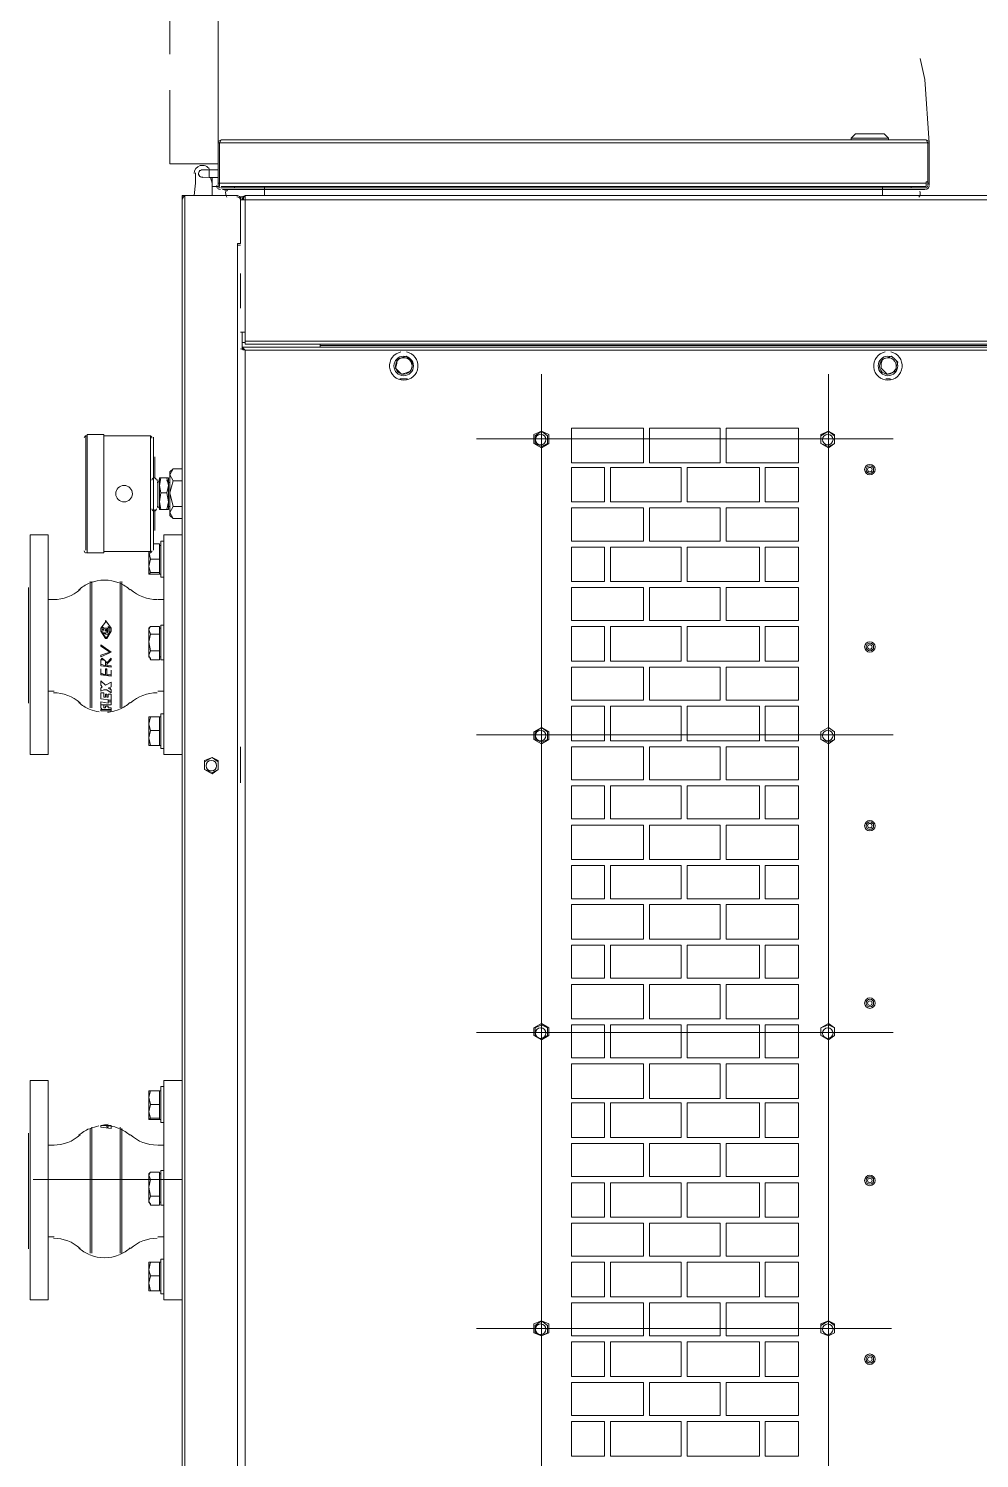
# Model space of a CAD drawing. Extents: x -3450 to 27857, y -1288 to 11880.
# Drawn here: x 25657.1 to 25737.2, y 198.5 to 319.1 of the extents above; entities that cross this region are included whole.
import ezdxf

# ---------------------------------------------------------------- set-up
doc = ezdxf.new("R2010")
doc.units = 0
doc.layers.add('188K-SM-03-F20-MECH-EQ-Y2257103$0$M-EQPM-AD', color=5, linetype='Continuous')

# ---------------------------------------------------------------- blocks, each defined once
blk = doc.blocks.new('188K-SM-03-F20-MECH-EQ-Y2257103$0$A$C9ea2c5c3')
at = {"lineweight": 13}
for points in [[(1231.8, 1703.7), (1231.8, 50.7), (1231.8, 48.1), (1230.6, 48.1), (1231.8, 50.7), (1231.8, 46.9), (1229.3, 46.9), (1185, 46.9), (1182.4, 48.1), (1182.4, 50.7), (1181.2, 50.7), (1178.6, 50.7), (1178.6, 46.9), (1181.2, 48.1)], [(1229.3, 46.9), (1229.3, 1706.2)], [(1185, 1665.7), (1185, 88.7)], [(687.2, 1556.7), (687.2, 291.3)], [(929.1, 1556.7), (929.1, 300.2)], [(687.2, 1056.4), (687.2, 947.5)], [(929.1, 1056.4), (929.1, 947.5)], [(881, 1001.9), (634, 1001.9)], [(983.6, 1001.9), (874.6, 1001.9)], [(1231.8, 977.9), (1247, 977.9), (1247, 792.9), (1231.8, 792.9)], [(1359.8, 977.9), (1359.8, 977.9)], [(1247, 972.8), (1249.6, 972.8), (1249.6, 943.7), (1247, 943.7)], [(1249.6, 970.3), (1250.8, 970.3), (1258.4, 970.3)], [(1250.8, 970.3), (1258.4, 970.3)], [(1250.8, 963.9), (1250.8, 970.3)], [(1250.8, 970.3), (1250.8, 970.3)], [(1259.7, 963.9), (1258.4, 970.3)], [(1258.4, 970.3), (1259.7, 970.3)], [(1259.7, 970.3), (1258.4, 970.3)], [(1259.7, 963.9), (1259.7, 970.3)], [(1259.7, 970.3), (1259.7, 970.3)], [(1259.7, 970.3), (1259.7, 970.3)], [(1250.8, 957.6), (1250.8, 963.9)], [(1250.8, 957.6), (1258.4, 957.6)], [(1258.4, 946.2), (1250.8, 946.2), (1250.8, 952.5), (1250.8, 957.6)], [(1249.6, 946.2), (1250.8, 946.2)], [(1259.7, 946.2), (1259.7, 946.2)], [(1282.5, 938.6), (1282.5, 833.5)], [(1283.8, 938.6), (1283.8, 832.2)], [(1283.8, 938.6), (1283.8, 938.6)], [(1307.8, 832.2), (1307.8, 938.6)], [(1307.8, 938.6), (1307.8, 938.6)], [(1359.8, 936.1), (1359.8, 936.1)], [(1359.8, 934.8), (1359.8, 934.8)], [(1359.8, 934.8), (1359.8, 934.8)], [(1361, 934.8), (1361, 837.3)], [(1252.1, 924.7), (1247, 924.7)], [(1344.6, 924.7), (1339.5, 924.7)], [(1231.8, 862.6), (1231.8, 912)], [(1231.8, 912), (1231.8, 912)], [(1247, 898.1), (1249.6, 898.1), (1249.6, 868.9), (1247, 868.9)], [(1249.6, 895.5), (1250.8, 895.5)], [(1250.8, 890.5), (1250.8, 894.3), (1250.8, 898.1), (1258.4, 898.1)], [(1259.7, 894.3), (1258.4, 898.1)], [(1258.4, 898.1), (1258.4, 896.8)], [(1259.7, 895.5), (1258.4, 896.8)], [(1259.7, 894.3), (1259.7, 895.5)], [(1250.8, 876.5), (1250.8, 882.9), (1250.8, 890.5), (1258.4, 890.5)], [(1231.8, 876.5), (1357.2, 876.5)], [(1249.6, 871.5), (1250.8, 871.5)], [(1258.4, 870.2), (1250.8, 870.2), (1250.8, 872.7), (1250.8, 876.5), (1258.4, 876.5)], [(1231.8, 862.6), (1231.8, 862.6)], [(1252.1, 847.4), (1247, 847.4)], [(1344.6, 847.4), (1339.5, 847.4)], [(1283.8, 833.5), (1283.8, 833.5)], [(1291.4, 833.5), (1291.4, 830.9), (1300.2, 830.9), (1300.2, 832.2), (1291.4, 833.5), (1300.2, 832.2)], [(1291.4, 833.5), (1291.4, 833.5)], [(1293.9, 830.9), (1293.9, 832.2), (1295.2, 832.2), (1295.2, 830.9), (1296.4, 830.9), (1297.7, 830.9)], [(1300.2, 832.2), (1300.2, 832.2)], [(1307.8, 833.5), (1307.8, 833.5)], [(1359.8, 837.3), (1359.8, 837.3)], [(1359.8, 837.3), (1359.8, 837.3)], [(1359.8, 836), (1359.8, 836)], [(1247, 828.4), (1249.6, 828.4), (1249.6, 798), (1247, 798)], [(1249.6, 825.9), (1250.8, 825.9)], [(1259.7, 825.9), (1258.4, 825.9), (1250.8, 825.9), (1250.8, 824.6), (1250.8, 819.5), (1250.8, 813.2)], [(1250.8, 825.9), (1250.8, 825.9)], [(1250.8, 824.6), (1258.4, 824.6)], [(1259.7, 825.9), (1259.7, 825.9)], [(1259.7, 825.9), (1259.7, 825.9)], [(1293.9, 829.7), (1300.2, 830.9), (1297.7, 830.9), (1293.9, 830.9), (1291.4, 830.9)], [(1291.4, 830.9), (1291.4, 830.9)], [(1291.4, 830.9), (1291.4, 830.9)], [(1293.9, 829.7), (1293.9, 829.7)], [(1293.9, 829.7), (1293.9, 829.7)], [(1296.4, 830.9), (1296.4, 830.9)], [(1297.7, 830.9), (1297.7, 830.9)], [(1300.2, 830.9), (1300.2, 830.9)], [(1258.4, 813.2), (1250.8, 813.2), (1250.8, 806.9), (1250.8, 801.8), (1258.4, 801.8)], [(687.2, 806.9), (687.2, 696.7)], [(929.1, 806.9), (929.1, 696.7)], [(1249.6, 801.8), (1250.8, 801.8)], [(1259.7, 801.8), (1259.7, 801.8)], [(1359.8, 792.9), (1359.8, 792.9)], [(882.2, 752.4), (632.7, 752.4)], [(983.6, 752.4), (873.4, 752.4)], [(687.2, 557.3), (687.2, 447.1)], [(929.1, 557.3), (929.1, 447.1)], [(1182.4, 542.1), (1182.4, 542.1)], [(1182.4, 511.7), (1182.4, 511.7)], [(1231.8, 518.1), (1247, 518.1), (1247, 333.1), (1231.8, 333.1)], [(1247, 513), (1249.6, 513), (1249.6, 483.9), (1247, 483.9)], [(1250.8, 497.8), (1250.8, 504.1), (1250.8, 510.5), (1249.6, 510.5)], [(1259.7, 510.5), (1258.4, 510.5), (1250.8, 510.5), (1258.4, 510.5)], [(1250.8, 510.5), (1250.8, 510.5)], [(1250.8, 510.5), (1250.8, 510.5)], [(1259.7, 510.5), (1259.7, 510.5)], [(1259.7, 510.5), (1259.7, 510.5)], [(1359.8, 518.1), (1359.8, 518.1)], [(878.4, 501.6), (632.7, 501.6)], [(983.6, 501.6), (873.4, 501.6)], [(1258.4, 497.8), (1250.8, 497.8), (1250.8, 492.7), (1250.8, 486.4), (1258.4, 486.4)], [(1249.6, 486.4), (1250.8, 486.4)], [(1259.7, 486.4), (1259.7, 486.4)], [(1282.5, 478.8), (1282.5, 372.4)], [(1283.8, 478.8), (1283.8, 372.4)], [(1283.8, 478.8), (1283.8, 478.8)], [(1291.4, 480.1), (1291.4, 481.3), (1293.9, 481.3), (1291.4, 481.3), (1293.9, 481.3), (1291.4, 481.3), (1295.2, 481.3), (1299, 481.3), (1300.2, 481.3), (1300.2, 480.1)], [(1291.4, 481.3), (1291.4, 481.3)], [(1291.4, 481.3), (1291.4, 481.3)], [(1291.4, 481.3), (1291.4, 481.3)], [(1291.4, 481.3), (1291.4, 481.3)], [(1291.4, 473.7), (1291.4, 476.3), (1300.2, 476.3), (1300.2, 478.8), (1299, 480.1), (1291.4, 480.1), (1300.2, 480.1), (1291.4, 480.1), (1291.4, 478.8), (1293.9, 478.8), (1291.4, 478.8)], [(1291.4, 480.1), (1291.4, 480.1)], [(1291.4, 478.8), (1291.4, 478.8)], [(1300.2, 466.1), (1300.2, 471.2), (1291.4, 472.5), (1291.4, 473.7), (1293.9, 473.7), (1293.9, 475), (1300.2, 473.7), (1293.9, 475)], [(1293.9, 473.7), (1293.9, 472.5), (1291.4, 472.5), (1291.4, 467.4), (1293.9, 467.4), (1291.4, 467.4)], [(1293.9, 481.3), (1293.9, 481.3)], [(1293.9, 481.3), (1293.9, 481.3)], [(1300.2, 481.3), (1293.9, 481.3)], [(1293.9, 481.3), (1293.9, 481.3)], [(1293.9, 478.8), (1293.9, 477.5), (1296.4, 477.5), (1296.4, 478.8), (1297.7, 478.8), (1296.4, 478.8)], [(1296.4, 477.5), (1293.9, 477.5)], [(1293.9, 477.5), (1293.9, 477.5)], [(1296.4, 481.3), (1296.4, 481.3)], [(1296.4, 481.3), (1296.4, 481.3)], [(1297.7, 481.3), (1296.4, 481.3)], [(1296.4, 477.5), (1296.4, 477.5)], [(1297.7, 481.3), (1297.7, 481.3)], [(1297.7, 481.3), (1297.7, 481.3)], [(1297.7, 477.5), (1297.7, 478.8), (1297.7, 476.3), (1300.2, 476.3), (1297.7, 476.3)], [(1297.7, 478.8), (1297.7, 478.8)], [(1297.7, 478.8), (1297.7, 478.8)], [(1297.7, 476.3), (1297.7, 476.3)], [(1300.2, 481.3), (1300.2, 481.3)], [(1300.2, 481.3), (1300.2, 481.3)], [(1300.2, 480.1), (1300.2, 480.1)], [(1300.2, 478.8), (1300.2, 478.8)], [(1300.2, 478.8), (1300.2, 478.8)], [(1300.2, 476.3), (1300.2, 476.3)], [(1300.2, 473.7), (1300.2, 476.3)], [(1300.2, 473.7), (1300.2, 473.7)], [(1307.8, 372.4), (1307.8, 478.8)], [(1307.8, 478.8), (1307.8, 478.8)], [(1309.1, 372.4), (1309.1, 478.8)], [(1359.8, 476.3), (1359.8, 476.3)], [(1359.8, 475), (1359.8, 475)], [(1359.8, 475), (1359.8, 475)], [(1361, 475), (1361, 377.5)], [(1252.1, 464.9), (1247, 464.9)], [(1291.4, 467.4), (1291.4, 467.4)], [(1291.4, 463.6), (1292.6, 462.3)], [(1291.4, 463.6), (1291.4, 463.6)], [(1291.4, 457.3), (1296.4, 459.8), (1300.2, 456)], [(1293.9, 467.4), (1293.9, 469.9), (1295.2, 469.9), (1295.2, 467.4), (1296.4, 467.4), (1295.2, 467.4)], [(1295.2, 469.9), (1293.9, 469.9)], [(1293.9, 467.4), (1293.9, 467.4)], [(1295.2, 467.4), (1295.2, 467.4)], [(1296.4, 467.4), (1296.4, 469.9), (1297.7, 469.9), (1297.7, 466.1), (1300.2, 466.1), (1297.7, 466.1)], [(1297.7, 469.9), (1296.4, 469.9)], [(1296.4, 467.4), (1296.4, 467.4)], [(1296.4, 459.8), (1296.4, 459.8)], [(1297.7, 466.1), (1297.7, 466.1)], [(1299, 461.1), (1300.2, 462.3)], [(1300.2, 466.1), (1300.2, 466.1)], [(1300.2, 462.3), (1300.2, 462.3)], [(1344.6, 464.9), (1339.5, 464.9)], [(1231.8, 452.2), (1231.8, 452.2)], [(1291.4, 457.3), (1291.4, 457.3)], [(1291.4, 450.9), (1291.4, 447.1), (1291.4, 452.2), (1300.2, 450.9), (1300.2, 445.9), (1300.2, 450.9), (1296.4, 450.9), (1300.2, 449.7)], [(1295.2, 450.9), (1291.4, 450.9), (1295.2, 450.9), (1295.2, 447.1)], [(1291.4, 447.1), (1291.4, 447.1)], [(1291.4, 447.1), (1291.4, 447.1)], [(1291.4, 447.1), (1291.4, 447.1)], [(1296.4, 450.9), (1296.4, 445.9), (1295.2, 445.9), (1295.2, 447.1), (1296.4, 445.9)], [(1300.2, 456), (1300.2, 456)], [(1247, 438.3), (1249.6, 438.3), (1249.6, 409.1), (1247, 409.1)], [(1249.6, 435.7), (1250.8, 435.7)], [(1258.4, 430.7), (1250.8, 430.7), (1250.8, 434.5), (1250.8, 438.3), (1258.4, 438.3)], [(1291.4, 443.3), (1291.4, 443.3)], [(1295.2, 443.3), (1291.4, 443.3)], [(1300.2, 440.8), (1300.2, 442.1), (1296.4, 443.3), (1296.4, 442.1), (1296.4, 439.5), (1297.7, 438.3), (1299, 438.3), (1300.2, 438.3), (1300.2, 440.8), (1300.2, 439.5), (1300.2, 438.3), (1299, 437), (1296.4, 439.5), (1295.2, 440.8), (1291.4, 437)], [(1291.4, 437), (1291.4, 437)], [(1300.2, 434.5), (1300.2, 435.7), (1291.4, 431.9), (1300.2, 425.6), (1291.4, 431.9)], [(1295.2, 440.8), (1295.2, 440.8)], [(1296.4, 445.9), (1296.4, 445.9)], [(1300.2, 442.1), (1296.4, 443.3)], [(1299, 437), (1299, 437)], [(1300.2, 445.9), (1300.2, 445.9)], [(1300.2, 445.9), (1300.2, 445.9)], [(1300.2, 445.9), (1300.2, 445.9)], [(1300.2, 445.9), (1300.2, 445.9)], [(1300.2, 440.8), (1300.2, 440.8)], [(1300.2, 434.5), (1300.2, 434.5)], [(1250.8, 430.7), (1250.8, 423.1), (1250.8, 416.7), (1250.8, 412.9), (1250.8, 410.4), (1258.4, 410.4)], [(1291.4, 431.9), (1291.4, 431.9)], [(1291.4, 431.9), (1291.4, 431.9)], [(1300.2, 425.6), (1300.2, 426.9), (1292.6, 431.9)], [(1249.6, 411.7), (1250.8, 411.7)], [(1250.8, 416.7), (1258.4, 416.7)], [(1291.4, 412.9), (1291.4, 412.9)], [(1291.4, 411.7), (1291.4, 411.7)], [(1297.7, 415.5), (1296.4, 415.5), (1296.4, 416.7), (1293.9, 416.7), (1292.6, 414.2), (1292.6, 412.9)], [(1297.7, 412.9), (1299, 412.9), (1299, 411.7), (1299, 410.4), (1297.7, 411.7), (1297.7, 412.9), (1297.7, 411.7), (1296.4, 411.7), (1295.2, 411.7), (1293.9, 412.9), (1295.2, 414.2), (1295.2, 415.5), (1293.9, 414.2), (1293.9, 412.9), (1293.9, 411.7), (1293.9, 410.4), (1292.6, 411.7), (1292.6, 412.9), (1292.6, 414.2), (1293.9, 416.7), (1296.4, 416.7), (1296.4, 415.5), (1297.7, 416.7), (1297.7, 415.5), (1299, 415.5), (1297.7, 416.7)], [(1292.6, 412.9), (1292.6, 412.9)], [(1295.2, 415.5), (1295.2, 414.2), (1293.9, 412.9), (1293.9, 411.7), (1293.9, 410.4)], [(1293.9, 412.9), (1293.9, 412.9)], [(1293.9, 412.9), (1293.9, 412.9)], [(1293.9, 412.9), (1293.9, 412.9)], [(1293.9, 411.7), (1293.9, 411.7)], [(1293.9, 410.4), (1293.9, 410.4)], [(1295.2, 419.3), (1295.2, 419.3)], [(1295.2, 415.5), (1295.2, 415.5)], [(1295.2, 414.2), (1295.2, 414.2)], [(1295.2, 412.9), (1295.2, 412.9)], [(1295.2, 412.9), (1295.2, 412.9)], [(1295.2, 412.9), (1296.4, 412.9)], [(1295.2, 411.7), (1295.2, 411.7)], [(1296.4, 420.5), (1296.4, 420.5)], [(1296.4, 420.5), (1296.4, 420.5)], [(1296.4, 419.3), (1296.4, 419.3)], [(1296.4, 416.7), (1296.4, 416.7)], [(1296.4, 415.5), (1296.4, 415.5)], [(1296.4, 414.2), (1296.4, 414.2)], [(1296.4, 412.9), (1296.4, 412.9)], [(1296.4, 412.9), (1296.4, 412.9)], [(1296.4, 411.7), (1296.4, 411.7)], [(1297.7, 414.2), (1297.7, 414.2)], [(1297.7, 411.7), (1297.7, 412.9), (1297.7, 414.2), (1297.7, 412.9), (1297.7, 414.2)], [(1297.7, 414.2), (1297.7, 414.2)], [(1297.7, 412.9), (1297.7, 412.9)], [(1297.7, 412.9), (1297.7, 412.9)], [(1297.7, 412.9), (1297.7, 412.9)], [(1297.7, 411.7), (1297.7, 411.7)], [(1299, 415.5), (1299, 415.5)], [(1299, 412.9), (1299, 412.9)], [(1299, 412.9), (1299, 412.9)], [(1299, 411.7), (1299, 411.7)], [(1300.2, 412.9), (1300.2, 412.9)], [(1300.2, 411.7), (1300.2, 411.7)], [(1231.8, 402.8), (1231.8, 402.8)], [(1295.2, 406.6), (1295.2, 406.6)], [(1295.2, 406.6), (1295.2, 406.6)], [(1296.4, 406.6), (1296.4, 406.6)], [(1296.4, 406.6), (1296.4, 406.6)], [(1252.1, 387.6), (1247, 387.6)], [(1344.6, 387.6), (1339.5, 387.6)], [(1359.8, 377.5), (1359.8, 377.5)], [(1359.8, 377.5), (1359.8, 377.5)], [(1359.8, 376.2), (1359.8, 376.2)], [(1247, 368.6), (1249.6, 368.6), (1249.6, 338.2), (1247, 338.2)], [(1249.6, 366.1), (1250.8, 366.1)], [(1250.8, 366.1), (1258.4, 366.1)], [(1250.8, 366.1), (1250.8, 366.1)], [(1250.8, 364.8), (1250.8, 366.1)], [(1258.4, 353.4), (1250.8, 353.4), (1250.8, 359.7), (1250.8, 364.8), (1258.4, 364.8)], [(1259.7, 366.1), (1258.4, 366.1)], [(1259.7, 366.1), (1259.7, 366.1)], [(1283.8, 372.4), (1283.8, 372.4)], [(1307.8, 372.4), (1307.8, 372.4)], [(1255.9, 340.7), (1250.8, 340.7), (1250.8, 347.1), (1250.8, 353.4)], [(1249.6, 342), (1250.8, 342)], [(1258.4, 347.1), (1258.4, 249.5)], [(1259.7, 347.1), (1259.7, 347.1)], [(1311.6, 248.3), (1311.6, 348.3)], [(1312.9, 345.8), (1312.9, 297.7), (1312.9, 249.5)], [(1312.9, 345.8), (1312.9, 345.8)], [(1312.9, 345.8), (1312.9, 345.8)], [(1254.6, 329.3), (1254.6, 329.3)], [(1254.6, 329.3), (1254.6, 329.3)], [(1359.8, 333.1), (1359.8, 333.1)], [(687.2, 307.8), (687.2, 197.6)], [(929.1, 307.8), (929.1, 197.6)], [(1255.9, 310.3), (1255.9, 310.3)], [(1255.9, 310.3), (1255.9, 310.3)], [(1312.9, 297.7), (1312.9, 297.7)], [(1255.9, 286.3), (1255.9, 286.3)], [(1255.9, 286.3), (1255.9, 286.3)], [(1254.6, 267.3), (1254.6, 267.3)], [(1254.6, 267.3), (1254.6, 267.3)], [(882.2, 252.1), (632.7, 252.1)], [(983.6, 252.1), (873.4, 252.1)], [(1312.9, 250.8), (1312.9, 250.8)], [(1312.9, 250.8), (1312.9, 250.8)], [(635.2, 202.7), (635.2, 201.4), (639, 201.4)], [(1041.8, 201.4), (1048.2, 201.4)], [(-186.8, 162.1), (-184.3, 162.1), (-184.3, 169.7), (-184.3, 172.3), (1178.6, 172.3), (1178.6, 169.7), (1178.6, 162.1), (1182.4, 162.1)], [(1178.6, 169.7), (-184.3, 169.7)], [(-119.7, 173.5), (1115.3, 173.5)], [(499.7, 176.1), (498.4, 176.1), (502.2, 177.3), (499.7, 176.1), (501, 176.1), (502.2, 177.3), (501, 174.8), (1181.2, 174.8)], [(1115.3, 174.8), (1115.3, 173.5), (1115.3, 172.3)], [(1179.9, 177.3), (1181.2, 176.1), (1181.2, 174.8), (1178.6, 177.3), (1181.2, 176.1), (1181.2, 171), (1178.6, 171)], [(1178.6, 177.3), (1181.2, 176.1), (1178.6, 177.3), (1182.4, 176.1)], [(1181.2, 176.1), (1181.2, 176.1)], [(1181.2, 176.1), (1181.2, 176.1)], [(1181.2, 171), (1181.2, 162.1)], [(-184.3, 162.1), (-184.3, 50.7), (1178.6, 50.7), (1178.6, 162.1)], [(1182.4, 141.9), (1182.4, 141.9)], [(1182.4, 112.7), (1182.4, 112.7)], [(1182.4, 88.7), (1183.7, 88.7), (1185, 88.7), (1185, 87.4), (1182.4, 87.4), (1182.4, 50.7)], [(1182.4, 88.7), (1182.4, 88.7)], [(1182.4, 87.4), (1183.7, 87.4)], [(1182.4, 87.4), (1182.4, 87.4)], [(1183.7, 87.4), (1183.7, 87.4)], [(1185, 88.7), (1185, 88.7)], [(1178.6, 46.9), (-184.3, 46.9), (-185.6, 48.1), (-186.8, 50.7), (-185.6, 50.7), (-184.3, 50.7), (-184.3, 46.9), (-191.9, 46.9), (-198.2, 46.9), (-236.2, 46.9), (-236.2, 55.7), (-238.8, 55.7), (-238.8, 54.5), (-238.8, 53.2), (-237.5, 50.7), (-236.2, 48.1)], [(1179.9, 50.7), (1179.9, 48.1), (1178.6, 48.1)], [(1181.2, 49.4), (1179.9, 49.4), (1181.2, 50.7), (1179.9, 49.4), (1181.2, 50.7), (1181.2, 48.1), (1182.4, 48.1)], [(1179.9, 50.7), (1181.2, 50.7)], [(1181.2, 50.7), (1181.2, 50.7)], [(1182.4, 50.7), (1182.4, 50.7)], [(1182.4, 50.7), (1182.4, 50.7)], [(603.6, 38), (603.6, 36.7), (602.3, 36.7), (602.3, 38)], [(602.3, 36.7), (602.3, 2.5), (603.6, 2.5), (604.8, 0), (602.3, 1.3), (602.3, 2.5)], [(1198.9, 40.5), (1187.5, 40.5), (1187.5, 39.3), (1198.9, 39.3), (604.8, 39.3), (604.8, 36.7), (604.8, 35.5), (603.6, 35.5), (603.6, 2.5), (603.6, 36.7)], [(604.8, 39.3), (617.5, 39.3), (617.5, 40.5), (604.8, 40.5)], [(1200.2, 36.7), (604.8, 36.7)], [(606.1, 41.8), (613.7, 41.8)], [(606.1, 40.5), (606.1, 40.5)], [(607.4, 39.3), (607.4, 39.3)], [(608.6, 41.8), (641.6, 41.8), (641.6, 46.9)], [(1196.4, 41.8), (1195.1, 41.8), (1162.2, 41.8), (641.6, 41.8), (609.9, 41.8), (608.6, 41.8)], [(608.6, 41.8), (608.6, 41.8)], [(612.4, 39.3), (612.4, 39.3)], [(613.7, 40.5), (613.7, 40.5)], [(613.7, 40.5), (641.6, 40.5), (1162.2, 40.5), (1190, 40.5)], [(617.5, 40.5), (641.6, 40.5), (641.6, 41.8), (1162.2, 41.8), (1162.2, 46.9)], [(617.5, 39.3), (641.6, 39.3), (641.6, 40.5), (1162.2, 40.5), (1162.2, 41.8), (1196.4, 41.8)], [(641.6, 41.8), (641.6, 41.8)], [(641.6, 40.5), (641.6, 40.5)], [(1187.5, 40.5), (1162.2, 40.5), (1162.2, 39.3), (641.6, 39.3)], [(641.6, 39.3), (641.6, 39.3)], [(1162.2, 41.8), (1162.2, 41.8)], [(1162.2, 40.5), (1162.2, 40.5)], [(1162.2, 39.3), (1162.2, 39.3)], [(1162.2, 39.3), (1187.5, 39.3)], [(1179.9, 48.1), (1183.7, 48.1)], [(1181.2, 48.1), (1181.2, 48.1)], [(1181.2, 48.1), (1181.2, 48.1)], [(1185, 46.9), (1185, 46.9)], [(1185, 46.9), (1185, 46.9)], [(1197.6, 41.8), (1191.3, 41.8)], [(1191.3, 40.5), (1191.3, 40.5)], [(1192.6, 39.3), (1192.6, 39.3)], [(1196.4, 41.8), (1196.4, 41.8)], [(1196.4, 39.3), (1196.4, 39.3)], [(1197.6, 40.5), (1197.6, 40.5)], [(1201.4, 2.5), (1201.4, 1.3), (1198.9, 0), (1200.2, 2.5), (1200.2, 35.5), (1200.2, 36.7), (1200.2, 38)], [(1200.2, 39.3), (1200.2, 36.7), (1201.4, 36.7), (1201.4, 38), (1201.4, 39.3), (1206.5, 39.3), (1206.5, 31.7)], [(1200.2, 36.7), (1200.2, 2.5), (1201.4, 2.5), (1201.4, 36.7)], [(1207.8, 31.7), (1206.5, 36.7), (1206.5, 46.9)], [(1206.5, 39.3), (1206.5, 31.7), (1206.5, 35.5)], [(1206.5, 39.3), (1206.5, 39.3)], [(1221.7, 46.9), (1220.4, 36.7), (1220.4, 27.9)], [(1230.6, 48.1), (1231.8, 48.1)], [(1230.6, 48.1), (1230.6, 48.1)], [(1200.2, 35.5), (1200.2, 35.5)], [(1200.2, 31.7), (1200.2, 31.7)], [(1200.2, 30.4), (1200.2, 30.4)], [(1200.2, 25.3), (1200.2, 25.3)], [(1200.2, 25.3), (1200.2, 25.3)], [(1206.5, 35.5), (1206.5, 35.5)], [(1206.5, 35.5), (1206.5, 35.5)], [(1209, 25.3), (1209, 26.6), (1209, 27.9), (1209, 29.1), (1209, 30.4), (1209, 31.7)], [(1242, -41.8), (1242, 20.3), (1201.4, 20.3)], [(602.3, 2.5), (606.1, -50.7), (609.9, -68.4)], [(603.6, 2.5), (603.6, 2.5)], [(603.6, 2.5), (1200.2, 2.5)], [(1198.9, 0), (604.8, 0)], [(636.5, 0), (636.5, -1.3)], [(672, 0), (669.4, 0), (668.2, 0), (668.2, -1.3)], [(668.2, 0), (669.4, 0)], [(668.2, 0), (668.2, 0)], [(668.2, 0), (669.4, 0)], [(669.4, 0), (669.4, 0)], [(669.4, 0), (669.4, 0)], [(669.4, 0), (669.4, 0)], [(669.4, 0), (669.4, 0)], [(669.4, 0), (669.4, 0)], [(672, 0), (672, 0)], [(672, 0), (672, 0)], [(672, 0), (672, 0)], [(1200.2, 2.5), (1200.2, 2.5)], [(1201.4, 2.5), (1201.4, -125.4)], [(1242, -192.5), (1242, -72.2)]]:
    blk.add_lwpolyline(points, dxfattribs=at)
for points in [[(502.2, 177.3), (634, 177.3), (639, 177.3), (1041.8, 177.3), (1046.9, 177.3), (1178.6, 177.3), (1178.6, 1577), (1046.9, 1577), (1041.8, 1577), (639, 1577), (634, 1577), (502.2, 1577)], [(740.4, 1080.5), (712.5, 1080.5), (712.5, 1109.6), (740.4, 1109.6)], [(806.2, 1080.5), (745.4, 1080.5), (745.4, 1109.6), (806.2, 1109.6)], [(870.8, 1080.5), (811.3, 1080.5), (811.3, 1109.6), (870.8, 1109.6)], [(903.8, 1080.5), (875.9, 1080.5), (875.9, 1109.6), (903.8, 1109.6)], [(773.3, 1047.5), (712.5, 1047.5), (712.5, 1075.4), (773.3, 1075.4)], [(837.9, 1047.5), (778.4, 1047.5), (778.4, 1075.4), (837.9, 1075.4)], [(903.8, 1047.5), (843, 1047.5), (843, 1075.4), (903.8, 1075.4)], [(740.4, 1013.3), (712.5, 1013.3), (712.5, 1042.5), (740.4, 1042.5)], [(806.2, 1013.3), (745.4, 1013.3), (745.4, 1042.5), (806.2, 1042.5)], [(870.8, 1013.3), (811.3, 1013.3), (811.3, 1042.5), (870.8, 1042.5)], [(903.8, 1013.3), (875.9, 1013.3), (875.9, 1042.5), (903.8, 1042.5)], [(682.1, 1005.7), (687.2, 1008.3), (693.5, 1005.7), (693.5, 998.1), (687.2, 995.6), (682.1, 998.1)], [(687.2, 995.6), (682.1, 999.4), (682.1, 1005.7), (687.2, 1008.3), (693.5, 1005.7), (693.5, 999.4)], [(773.3, 980.4), (712.5, 980.4), (712.5, 1008.3), (773.3, 1008.3)], [(837.9, 980.4), (778.4, 980.4), (778.4, 1008.3), (837.9, 1008.3)], [(903.8, 980.4), (843, 980.4), (843, 1008.3), (903.8, 1008.3)], [(922.8, 1005.7), (929.1, 1008.3), (935.4, 1005.7), (935.4, 998.1), (929.1, 995.6), (922.8, 998.1)], [(929.1, 995.6), (924, 999.4), (924, 1005.7), (929.1, 1008.3), (934.2, 1005.7), (934.2, 999.4)], [(1359.8, 792.9), (1344.6, 792.9), (1344.6, 977.9), (1359.8, 977.9)], [(1359.8, 977.9), (1359.8, 792.9), (1359.8, 936.1)], [(740.4, 946.2), (712.5, 946.2), (712.5, 975.3), (740.4, 975.3)], [(806.2, 946.2), (745.4, 946.2), (745.4, 975.3), (806.2, 975.3)], [(870.8, 946.2), (811.3, 946.2), (811.3, 975.3), (870.8, 975.3)], [(903.8, 946.2), (875.9, 946.2), (875.9, 975.3), (903.8, 975.3)], [(1259.7, 963.9), (1259.7, 952.5), (1258.4, 957.6)], [(1259.7, 952.5), (1259.7, 946.2), (1258.4, 946.2)], [(773.3, 913.3), (712.5, 913.3), (712.5, 941.1), (773.3, 941.1)], [(837.9, 913.3), (778.4, 913.3), (778.4, 941.1), (837.9, 941.1)], [(903.8, 913.3), (843, 913.3), (843, 941.1), (903.8, 941.1)], [(740.4, 879.1), (712.5, 879.1), (712.5, 908.2), (740.4, 908.2)], [(806.2, 879.1), (745.4, 879.1), (745.4, 908.2), (806.2, 908.2)], [(870.8, 879.1), (811.3, 879.1), (811.3, 908.2), (870.8, 908.2)], [(903.8, 879.1), (875.9, 879.1), (875.9, 908.2), (903.8, 908.2)], [(1259.7, 894.3), (1259.7, 882.9), (1258.4, 890.5)], [(1259.7, 882.9), (1259.7, 872.7), (1258.4, 876.5)], [(773.3, 846.1), (712.5, 846.1), (712.5, 874), (773.3, 874)], [(837.9, 846.1), (778.4, 846.1), (778.4, 874), (837.9, 874)], [(903.8, 846.1), (843, 846.1), (843, 874), (903.8, 874)], [(1258.4, 870.2), (1259.7, 872.7), (1259.7, 871.5)], [(740.4, 811.9), (712.5, 811.9), (712.5, 841.1), (740.4, 841.1)], [(806.2, 811.9), (745.4, 811.9), (745.4, 841.1), (806.2, 841.1)], [(870.8, 811.9), (811.3, 811.9), (811.3, 841.1), (870.8, 841.1)], [(903.8, 811.9), (875.9, 811.9), (875.9, 841.1), (903.8, 841.1)], [(1259.7, 825.9), (1259.7, 819.5), (1258.4, 824.6)], [(773.3, 779), (712.5, 779), (712.5, 808.1), (773.3, 808.1)], [(837.9, 779), (778.4, 779), (778.4, 808.1), (837.9, 808.1)], [(903.8, 779), (843, 779), (843, 808.1), (903.8, 808.1)], [(1259.7, 819.5), (1259.7, 806.9), (1258.4, 813.2)], [(1259.7, 806.9), (1259.7, 801.8), (1258.4, 801.8)], [(740.4, 746.1), (712.5, 746.1), (712.5, 773.9), (740.4, 773.9)], [(806.2, 746.1), (745.4, 746.1), (745.4, 773.9), (806.2, 773.9)], [(870.8, 746.1), (811.3, 746.1), (811.3, 773.9), (870.8, 773.9)], [(903.8, 746.1), (875.9, 746.1), (875.9, 773.9), (903.8, 773.9)], [(682.1, 754.9), (687.2, 758.7), (693.5, 754.9), (693.5, 748.6), (687.2, 744.8), (682.1, 748.6)], [(687.2, 746.1), (682.1, 748.6), (682.1, 754.9), (687.2, 758.7), (693.5, 754.9), (693.5, 748.6)], [(922.8, 754.9), (929.1, 758.7), (935.4, 754.9), (935.4, 748.6), (929.1, 744.8), (922.8, 748.6)], [(929.1, 746.1), (924, 748.6), (924, 754.9), (929.1, 758.7), (934.2, 754.9), (934.2, 748.6)], [(773.3, 711.9), (712.5, 711.9), (712.5, 741), (773.3, 741)], [(837.9, 711.9), (778.4, 711.9), (778.4, 741), (837.9, 741)], [(903.8, 711.9), (843, 711.9), (843, 741), (903.8, 741)], [(740.4, 678.9), (712.5, 678.9), (712.5, 706.8), (740.4, 706.8)], [(806.2, 678.9), (745.4, 678.9), (745.4, 706.8), (806.2, 706.8)], [(870.8, 678.9), (811.3, 678.9), (811.3, 706.8), (870.8, 706.8)], [(903.8, 678.9), (875.9, 678.9), (875.9, 706.8), (903.8, 706.8)], [(773.3, 644.7), (712.5, 644.7), (712.5, 673.9), (773.3, 673.9)], [(837.9, 644.7), (778.4, 644.7), (778.4, 673.9), (837.9, 673.9)], [(903.8, 644.7), (843, 644.7), (843, 673.9), (903.8, 673.9)], [(740.4, 611.8), (712.5, 611.8), (712.5, 639.7), (740.4, 639.7)], [(806.2, 611.8), (745.4, 611.8), (745.4, 639.7), (806.2, 639.7)], [(870.8, 611.8), (811.3, 611.8), (811.3, 639.7), (870.8, 639.7)], [(903.8, 611.8), (875.9, 611.8), (875.9, 639.7), (903.8, 639.7)], [(773.3, 577.6), (712.5, 577.6), (712.5, 606.7), (773.3, 606.7)], [(837.9, 577.6), (778.4, 577.6), (778.4, 606.7), (837.9, 606.7)], [(903.8, 577.6), (843, 577.6), (843, 606.7), (903.8, 606.7)], [(740.4, 544.7), (712.5, 544.7), (712.5, 572.5), (740.4, 572.5)], [(806.2, 544.7), (745.4, 544.7), (745.4, 572.5), (806.2, 572.5)], [(870.8, 544.7), (811.3, 544.7), (811.3, 572.5), (870.8, 572.5)], [(903.8, 544.7), (875.9, 544.7), (875.9, 572.5), (903.8, 572.5)], [(773.3, 511.7), (712.5, 511.7), (712.5, 539.6), (773.3, 539.6)], [(837.9, 511.7), (778.4, 511.7), (778.4, 539.6), (837.9, 539.6)], [(903.8, 511.7), (843, 511.7), (843, 539.6), (903.8, 539.6)], [(1182.4, 542.1), (1182.4, 511.7)], [(1212.8, 523.1), (1206.5, 520.6), (1201.4, 523.1), (1201.4, 530.7), (1206.5, 534.5), (1212.8, 530.7)], [(1206.5, 533.3), (1212.8, 530.7), (1212.8, 524.4), (1206.5, 520.6), (1201.4, 524.4), (1201.4, 530.7)], [(682.1, 505.4), (687.2, 509.2), (693.5, 505.4), (693.5, 499.1), (687.2, 495.3), (682.1, 499.1)], [(687.2, 495.3), (682.1, 499.1), (682.1, 505.4), (687.2, 507.9), (693.5, 505.4), (693.5, 499.1)], [(740.4, 477.5), (712.5, 477.5), (712.5, 506.7), (740.4, 506.7)], [(806.2, 477.5), (745.4, 477.5), (745.4, 506.7), (806.2, 506.7)], [(870.8, 477.5), (811.3, 477.5), (811.3, 506.7), (870.8, 506.7)], [(903.8, 477.5), (875.9, 477.5), (875.9, 506.7), (903.8, 506.7)], [(922.8, 505.4), (929.1, 509.2), (935.4, 505.4), (935.4, 499.1), (929.1, 495.3), (922.8, 499.1)], [(929.1, 495.3), (924, 499.1), (924, 505.4), (929.1, 507.9), (934.2, 505.4), (934.2, 499.1)], [(1259.7, 510.5), (1259.7, 504.1), (1258.4, 510.5)], [(1359.8, 333.1), (1344.6, 333.1), (1344.6, 518.1), (1359.8, 518.1)], [(1359.8, 518.1), (1359.8, 333.1), (1359.8, 476.3)], [(1259.7, 504.1), (1259.7, 492.7), (1258.4, 497.8)], [(1259.7, 492.7), (1259.7, 486.4), (1258.4, 486.4)], [(773.3, 444.6), (712.5, 444.6), (712.5, 472.5), (773.3, 472.5)], [(837.9, 444.6), (778.4, 444.6), (778.4, 472.5), (837.9, 472.5)], [(903.8, 444.6), (843, 444.6), (843, 472.5), (903.8, 472.5)], [(1296.4, 481.3), (1297.7, 481.3)], [(1299, 461.1), (1300.2, 462.3), (1300.2, 464.9), (1297.7, 463.6), (1296.4, 463.6), (1295.2, 463.6), (1291.4, 466.1), (1291.4, 463.6), (1293.9, 462.3), (1291.4, 461.1), (1291.4, 457.3), (1296.4, 459.8), (1300.2, 456), (1300.2, 459.8)], [(1231.8, 402.8), (1231.8, 452.2)], [(740.4, 410.4), (712.5, 410.4), (712.5, 439.5), (740.4, 439.5)], [(806.2, 410.4), (745.4, 410.4), (745.4, 439.5), (806.2, 439.5)], [(870.8, 410.4), (811.3, 410.4), (811.3, 439.5), (870.8, 439.5)], [(903.8, 410.4), (875.9, 410.4), (875.9, 439.5), (903.8, 439.5)], [(1259.7, 434.5), (1258.4, 430.7), (1259.7, 423.1), (1259.7, 434.5), (1258.4, 438.3), (1258.4, 437), (1259.7, 435.7)], [(1300.2, 440.8), (1300.2, 443.3), (1291.4, 444.6), (1291.4, 443.3), (1295.2, 443.3), (1295.2, 442.1), (1291.4, 438.3), (1291.4, 437), (1295.2, 440.8), (1296.4, 439.5), (1299, 437), (1300.2, 438.3), (1300.2, 439.5)], [(1292.6, 431.9), (1300.2, 434.5)], [(1259.7, 423.1), (1259.7, 412.9), (1258.4, 416.7)], [(1258.4, 410.4), (1259.7, 411.7), (1259.7, 412.9)], [(1291.4, 414.2), (1295.2, 420.5), (1296.4, 420.5), (1295.2, 420.5), (1291.4, 414.2), (1291.4, 412.9), (1291.4, 411.7), (1295.2, 406.6), (1291.4, 411.7), (1291.4, 412.9)], [(1295.2, 419.3), (1291.4, 414.2), (1291.4, 412.9), (1291.4, 411.7), (1295.2, 406.6), (1296.4, 405.3), (1296.4, 406.6), (1295.2, 406.6), (1296.4, 406.6), (1300.2, 411.7), (1300.2, 412.9), (1300.2, 411.7), (1296.4, 406.6), (1300.2, 411.7), (1300.2, 412.9), (1300.2, 414.2), (1296.4, 420.5)], [(1296.4, 412.9), (1295.2, 412.9), (1296.4, 414.2)], [(1300.2, 414.2), (1300.2, 412.9), (1300.2, 414.2), (1296.4, 420.5), (1296.4, 419.3)], [(1299, 414.2), (1299, 412.9), (1299, 414.2), (1299, 415.5)], [(773.3, 377.5), (712.5, 377.5), (712.5, 405.3), (773.3, 405.3)], [(837.9, 377.5), (778.4, 377.5), (778.4, 405.3), (837.9, 405.3)], [(903.8, 377.5), (843, 377.5), (843, 405.3), (903.8, 405.3)], [(740.4, 343.3), (712.5, 343.3), (712.5, 372.4), (740.4, 372.4)], [(806.2, 343.3), (745.4, 343.3), (745.4, 372.4), (806.2, 372.4)], [(870.8, 343.3), (811.3, 343.3), (811.3, 372.4), (870.8, 372.4)], [(903.8, 343.3), (875.9, 343.3), (875.9, 372.4), (903.8, 372.4)], [(1259.7, 366.1), (1259.7, 359.7), (1258.4, 364.8)], [(1259.7, 359.7), (1259.7, 347.1), (1258.4, 353.4)], [(773.3, 310.3), (712.5, 310.3), (712.5, 338.2), (773.3, 338.2)], [(837.9, 310.3), (778.4, 310.3), (778.4, 338.2), (837.9, 338.2)], [(903.8, 310.3), (843, 310.3), (843, 338.2), (903.8, 338.2)], [(1255.9, 345.8), (1255.9, 250.8)], [(1297.7, 347.1), (1258.4, 347.1)], [(1297.7, 248.3), (1311.6, 248.3), (1297.7, 248.3), (1297.7, 348.3), (1311.6, 348.3), (1297.7, 348.3)], [(1312.9, 345.8), (1312.9, 250.8)], [(1254.6, 311.6), (1254.6, 329.3)], [(1254.6, 311.6), (1254.6, 329.3)], [(1242, 314.1), (1242, 316.7), (1239.4, 319.2), (1242, 316.7), (1242, 314.1), (1239.4, 319.2), (1231.8, 319.2), (1239.4, 319.2), (1242, 314.1), (1239.4, 309.1), (1242, 314.1), (1242, 297.7), (1242, 282.5), (1239.4, 287.5), (1242, 297.7), (1239.4, 309.1), (1231.8, 309.1), (1239.4, 309.1), (1242, 297.7)], [(740.4, 276.1), (712.5, 276.1), (712.5, 305.3), (740.4, 305.3)], [(806.2, 276.1), (745.4, 276.1), (745.4, 305.3), (806.2, 305.3)], [(870.8, 276.1), (811.3, 276.1), (811.3, 305.3), (870.8, 305.3)], [(903.8, 276.1), (875.9, 276.1), (875.9, 305.3), (903.8, 305.3)], [(1249.6, 297.7), (1250.8, 291.3), (1249.6, 285), (1244.5, 285), (1243.2, 291.3), (1244.5, 297.7), (1243.2, 305.3), (1244.5, 311.6), (1243.2, 311.6), (1244.5, 311.6), (1243.2, 305.3), (1243.2, 311.6), (1243.2, 305.3), (1243.2, 291.3), (1243.2, 285), (1243.2, 291.3), (1243.2, 305.3), (1244.5, 297.7), (1249.6, 297.7), (1250.8, 291.3), (1250.8, 305.3), (1250.8, 311.6), (1249.6, 311.6), (1250.8, 305.3)], [(1250.8, 305.3), (1249.6, 297.7), (1244.5, 297.7), (1243.2, 291.3), (1244.5, 285), (1243.2, 285), (1244.5, 285), (1249.6, 285), (1250.8, 291.3)], [(1244.5, 311.6), (1249.6, 311.6), (1250.8, 305.3), (1250.8, 311.6), (1249.6, 311.6)], [(1252.1, 310.3), (1252.1, 286.3)], [(1255.9, 310.3), (1255.9, 286.3)], [(1239.4, 287.5), (1231.8, 287.5), (1239.4, 287.5), (1242, 282.5), (1242, 297.7)], [(1250.8, 291.3), (1250.8, 285), (1249.6, 285), (1250.8, 285)], [(1239.4, 277.4), (1231.8, 277.4), (1239.4, 277.4), (1242, 282.5), (1242, 279.9)], [(1239.4, 277.4), (1242, 279.9), (1242, 282.5)], [(1254.6, 267.3), (1254.6, 285)], [(1254.6, 267.3), (1254.6, 285)], [(773.3, 243.2), (712.5, 243.2), (712.5, 272.3), (773.3, 272.3)], [(837.9, 243.2), (778.4, 243.2), (778.4, 272.3), (837.9, 272.3)], [(903.8, 243.2), (843, 243.2), (843, 272.3), (903.8, 272.3)], [(682.1, 255.9), (687.2, 259.7), (693.5, 255.9), (693.5, 248.3), (687.2, 245.7), (682.1, 248.3)], [(687.2, 245.7), (682.1, 249.5), (682.1, 255.9), (687.2, 258.4), (693.5, 255.9), (693.5, 249.5)], [(922.8, 255.9), (929.1, 259.7), (935.4, 255.9), (935.4, 248.3), (929.1, 245.7), (922.8, 248.3)], [(929.1, 245.7), (924, 249.5), (924, 255.9), (929.1, 258.4), (934.2, 255.9), (934.2, 249.5)], [(1297.7, 249.5), (1258.4, 249.5)], [(637.8, 197.6), (640.3, 195.1), (642.8, 192.5), (642.8, 188.7), (641.6, 184.9), (637.8, 183.7), (634, 182.4), (631.4, 184.9), (628.9, 187.5), (630.2, 191.3), (630.2, 195.1), (634, 196.3)], [(1046.9, 197.6), (1049.4, 195.1), (1052, 192.5), (1050.7, 188.7), (1050.7, 184.9), (1046.9, 183.7), (1043.1, 182.4), (1040.6, 184.9), (1038, 187.5), (1038, 191.3), (1039.3, 195.1), (1043.1, 196.3)], [(634, 177.3), (639, 177.3)], [(1041.8, 177.3), (1046.9, 177.3)], [(1182.4, 112.7), (1182.4, 141.9)], [(1230.6, 48.1), (1229.3, 46.9)], [(668.2, -1.3), (636.5, -1.3), (640.3, -5.1), (664.4, -5.1)]]:
    blk.add_lwpolyline(points, close=True, dxfattribs=at)
for points in [[(1302, 831.3, 0.059794), (1309.1, 833.5), (1309.1, 938.6)], [(1284.7, 833.4, 0.058633), (1292, 831.3, 0.019927), (1294.6, 831)], [(1294.6, 482.5, 0.019927), (1292, 482.2, 0.058633), (1284.7, 480.1)], [(1201.4, 31.7), (1209, 31.7), (1214.2, 31.6, -1.191504), (1214.1, 25.3), (1209, 25.3), (1201.4, 25.3)]]:
    blk.add_lwpolyline(points, format="xyb", dxfattribs=at)
for points in [[(1259.1, 348.3, 0.414246), (1257.2, 346.4, -0.414246)], [(1314.2, 346.5, 0.400299), (1312.3, 348.3, -0.400299)], [(1242.7, 309.1, 0.405406), (1244.5, 311, -0.405406)], [(1250.8, 311, 0.405406), (1252.7, 309.1, -0.405406)], [(1257.2, 311, 1.000055), (1253.4, 311, -1.000055)], [(1244.5, 286.9, 0.405406), (1242.7, 288.8, -0.405406)], [(1252.7, 288.8, 0.405406), (1250.8, 286.9, -0.405406)], [(1253.4, 286.9, 1.000055), (1257.2, 286.9, -1.000055)], [(1257.2, 251.4, 0.414245), (1259.1, 249.5, -0.414245)], [(1312.3, 249.5, 0.400299), (1314.2, 251.3, -0.400299)], [(630.3, 192.2, 0.267925), (632.4, 185.5, 0.267899), (639.2, 184, 0.268041), (643.9, 189.1, 0.267925), (641.9, 195.8, 0.267899), (635.1, 197.3, 0.268041)], [(1038.2, 192.2, 0.267925), (1040.3, 185.5, 0.267899), (1047.1, 184, 0.268041), (1051.8, 189.1, 0.267925), (1049.7, 195.8, 0.267899), (1042.9, 197.3, 0.268041)]]:
    blk.add_lwpolyline(points, format="xyb", close=True, dxfattribs=at)
for centre, radius in [((652.3, 1027.9), 4.43), ((652.3, 1027.9), 3.17), ((652.3, 1027.9), 1.9), ((687.8, 1002.6), 4.43), ((687.8, 1002.6), 4.43), ((929.7, 1002.6), 4.43), ((929.7, 1002.6), 4.43), ((652.3, 877.2), 4.43), ((652.3, 877.2), 3.17), ((652.3, 877.2), 1.9), ((687.8, 753), 4.43), ((687.8, 753), 4.43), ((929.7, 753), 4.43), ((929.7, 753), 4.43), ((652.3, 727.7), 4.43), ((652.3, 727.7), 3.17), ((652.3, 727.7), 1.9), ((652.3, 578.2), 4.43), ((652.3, 578.2), 3.17), ((652.3, 578.2), 1.9), ((1207.1, 527.6), 4.43), ((1207.1, 527.6), 4.43), ((687.8, 502.2), 4.43), ((687.8, 502.2), 4.43), ((929.7, 502.2), 4.43), ((929.7, 502.2), 4.43), ((652.3, 427.5), 4.43), ((652.3, 427.5), 3.17), ((652.3, 427.5), 1.9), ((1280.6, 298.3), 6.97), ((1280.6, 298.3), 6.97), ((1280.6, 298.3), 6.97), ((652.3, 278), 4.43), ((652.3, 278), 3.17), ((652.3, 278), 1.9), ((687.8, 252.7), 4.43), ((687.8, 252.7), 4.43), ((929.7, 252.7), 4.43), ((929.7, 252.7), 4.43), ((637.1, 190.6), 8.23), ((1045, 190.6), 8.23)]:
    blk.add_circle(centre, radius, dxfattribs=at)
for centre, radius, start, end in [((1297.1, 910.1), 32.3, 67.4573, 112.5427), ((1252.7, 959.5), 33.6, 270.0001, 311.8965), ((1297.1, 910.1), 32.3, 113.4826, 131.8976), ((1297.1, 910.1), 32.3, 48.1024, 66.5174), ((1340.1, 959.5), 33.6, 228.1035, 269.9999), ((1252.7, 813.8), 33.6, 48.1035, 89.9999), ((1340.1, 813.8), 33.6, 90.0001, 131.8965), ((1297.1, 863.2), 32.3, 228.1024, 246.5174), ((1297.1, 863.2), 32.3, 293.4764, 311.9006), ((1297.1, 450.3), 32.3, 67.4568, 81.7943), ((1252.7, 499.7), 33.6, 270.0001, 311.8965), ((1297.1, 450.3), 32.3, 113.4826, 131.8976), ((1297.1, 450.3), 32.3, 48.1024, 66.5174), ((1340.1, 499.7), 33.6, 228.1035, 269.9999), ((1252.7, 354), 33.6, 48.1035, 89.9999), ((1340.1, 354), 33.6, 90.0001, 131.8965), ((1297.1, 403.4), 32.3, 228.1024, 246.5174), ((1297.1, 403.4), 32.3, 293.4764, 311.9006), ((1297.1, 403.4), 32.3, 247.4573, 292.5427), ((637.1, 190.6), 12, 281.4779, 258.5221), ((1045, 190.6), 12, 281.4779, 258.5221), ((615.6, 45), 5.7, 144.4131, 197.8981), ((1185.6, 51.3), 3.17, 179.9993, 270.0007), ((1189.4, 45), 5.7, 342.1019, 35.5869), ((605.5, 38.6), 3.17, 89.9993, 180.0007), ((605.5, 38.6), 1.9, 89.9969, 180.0031), ((1194.5, 41.2), 1.9, 49.8412, 130.1588), ((1199.5, 38.6), 3.17, 359.9993, 90.0007), ((1199.5, 38.6), 1.9, 359.9969, 90.0031), ((1214.7, 28.5), 6.97, 209.997, 0.002), ((1214.7, 28.5), 3.17, 269.9993, 90.0007)]:
    blk.add_arc(centre, radius, start, end, dxfattribs=at)
blk = doc.blocks.new('188K-SM-03-F20-MECH-EQ-Y2257103')
at = {"layer": '188K-SM-03-F20-MECH-EQ-Y2257103$0$M-EQPM-AD', "lineweight": 0, "ltscale": 0.1, "xscale": 0.1, "yscale": 0.1, "zscale": 0.1, "rotation": 180}
blk.add_blockref('188K-SM-03-F20-MECH-EQ-Y2257103$0$A$C9ea2c5c3', (25793.184, 309.687), dxfattribs=at)

msp = doc.modelspace()

# ---------------------------------------------------------------- block references
msp.add_blockref('188K-SM-03-F20-MECH-EQ-Y2257103', (0, 0))

doc.saveas('drawing.dxf')
